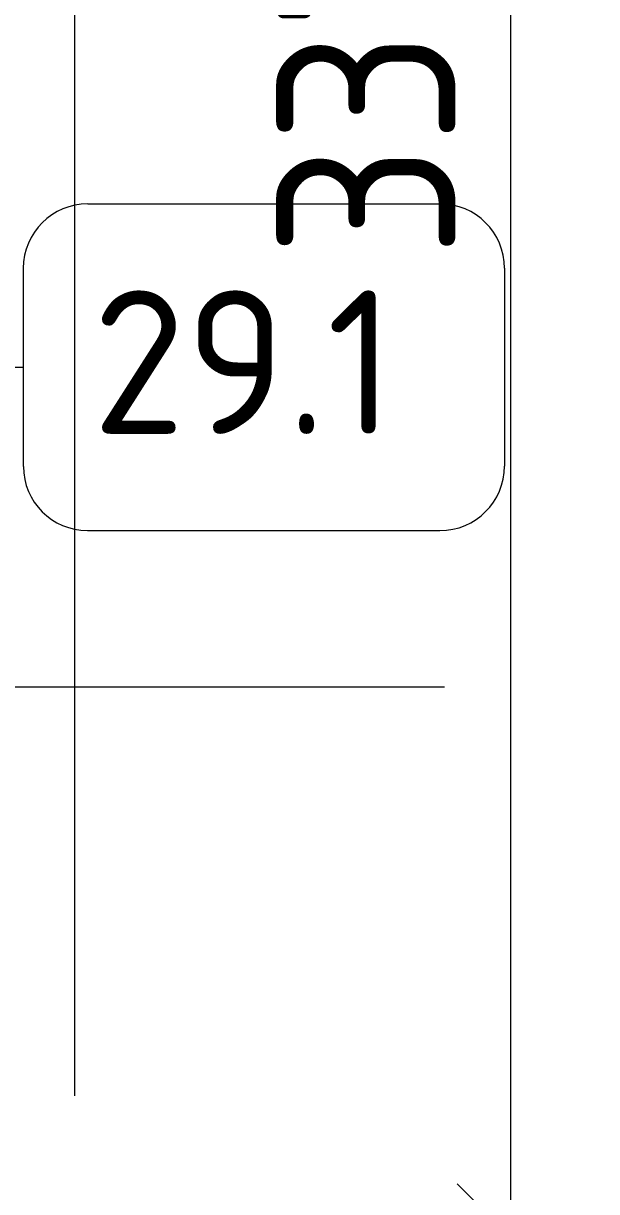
# Model space of a CAD drawing. Header units: millimetres. Extents: x 81566 to 292854, y -8553 to 29000.
# Drawn here: x 107138 to 107938, y 17446 to 19075 of the extents above; entities that cross this region are included whole.
import ezdxf

# ---------------------------------------------------------------- set-up
doc = ezdxf.new("R2010")
doc.units = ezdxf.units.MM
doc.linetypes.add('Осевая', pattern=[3175, 635, -476.25, 1587.5, -476.25])
for name, color, linetype, lineweight in [('A-ANNO-DIMS', 7, 'Continuous', 9), ('A-ANNO-DIMS-100', 7, 'Continuous', 9), ('I-FURN-IDEN', 7, 'Continuous', 9), ('Оси-2', 7, 'Осевая', 9)]:
    doc.layers.add(name, color=color, linetype=linetype, lineweight=lineweight)
doc.styles.add('GOST Common', font='GOST_Common.ttf', dxfattribs={"height": 200})
doc.styles.add('ISOCPEUR', font='isocpeur.ttf', dxfattribs={"width": 0.9, "height": 250})
doc.dimstyles.new('ISO-2_5_0_9К_БОЛЬШОЙ', dxfattribs={"dimscale": 304.8, "dimtxt": 248.995294, "dimasz": 0.492126, "dimexe": 0.393701, "dimexo": 0.984252, "dimgap": 0, "dimtad": 1, "dimdec": 0, "dimrnd": 10, "dimzin": 0, "dimdsep": 46, "dimtxsty": 'ISOCPEUR', "dimblk1": 'OBLIQUE', "dimblk2": 'OBLIQUE', "dimsah": 1, "dimcen": 0.09, "dimdle": 0.393701, "dimazin": 0, "dimtfac": 1, "dimtdec": 4, "dimtix": 1, "dimtmove": 0, "dimatfit": 3, "dimfxl": 1, "dimtvp": 1, "dimtolj": 1, "dimtzin": 0, "dimarcsym": 2})

# ---------------------------------------------------------------- blocks, each defined once
blk = doc.blocks.new('DIMBLOCK32-План расстановки мебели и оборудования 2 этажа в осях 23-33')
at = {"layer": 'A-ANNO-DIMS-100'}
for p, q in [((107818, 17262), (107818, 20868)), ((107792.9, 20748), (107938, 20748)), ((107818, 20748), (107792.9, 20748)), ((107639, 17382), (107938, 17382)), ((107818, 17382), (107639, 17382))]:
    blk.add_line(p, q, dxfattribs=at)
at = {"layer": 'A-ANNO-DIMS-100', "lineweight": 20}
for p, q in [((107818, 20748), (107743, 20823)), ((107818, 20748), (107893, 20673)), ((107818, 17382), (107743, 17457)), ((107818, 17382), (107893, 17307))]:
    blk.add_line(p, q, dxfattribs=at)
at = {"layer": 'A-ANNO-DIMS-100', "color": 0, "insert": (107491.4, 18749), "char_height": 250, "width": 758.478, "attachment_point": 1, "rotation": 90, "line_spacing_factor": 1.149209, "style": 'ISOCPEUR'}
blk.add_mtext('3370', dxfattribs=at)
blk = doc.blocks.new('_Oblique')
at = {"color": 0, "linetype": 'ByBlock', "lineweight": -2}
blk.add_line((-0.5, -0.5), (0.5, 0.5), dxfattribs=at)
blk = doc.blocks.new('Марка_Мебель - В прямоуг_Balcon_Марка-25523697-План расстановки мебели и оборудования 2 этажа в осях 23-33')
at = {"layer": 'I-FURN-IDEN'}
for p, q in [((-2.455, 2.278), (2.455, 2.278)), ((-3.355, 1.378), (-3.355, -1.384)), ((3.355, 1.378), (3.355, -1.378)), ((-2.461, -2.278), (2.455, -2.278))]:
    blk.add_line(p, q, dxfattribs=at)
for centre, radius, start, end in [((-2.455, 1.378), 0.9, 90, 180), ((2.455, 1.378), 0.9, 0, 90), ((-2.461, -1.384), 0.893, 180, 270), ((2.455, -1.378), 0.9, 270, 0)]:
    blk.add_arc(centre, radius, start, end, dxfattribs=at)

msp = doc.modelspace()

# ---------------------------------------------------------------- linework, layer by layer
at = {"layer": 'I-FURN-IDEN'}
msp.add_line((106457.6, 18595.7), (107138.2, 18595.7), dxfattribs=at)
at = {"layer": 'Оси-2'}
for p, q in [((107210, 593.7), (107210, 19528.3)), ((84865.6, 18150), (122760, 18150))]:
    msp.add_line(p, q, dxfattribs=at)

# ---------------------------------------------------------------- block references
at = {"layer": 'I-FURN-IDEN', "xscale": 99.99999999999993, "yscale": 99.99999999999993, "zscale": 99.99999999999993}
msp.add_blockref('Марка_Мебель - В прямоуг_Balcon_Марка-25523697-План расстановки мебели и оборудования 2 этажа в осях 23-33', (107473.6, 18595.7), dxfattribs=at)

# ---------------------------------------------------------------- texts
at = {"layer": 'I-FURN-IDEN', "insert": (107234.1, 18702.7), "char_height": 200, "width": 545.147, "attachment_point": 1, "style": 'GOST Common'}
msp.add_mtext('29.1', dxfattribs=at)

# ---------------------------------------------------------------- dimensions: what is measured, and where the dimension line sits
at = {"layer": 'A-ANNO-DIMS'}
dim = msp.add_linear_dim(base=(107818, 20748), p1=(107939, 17382), p2=(108092.9, 20748), angle=90, dimstyle='ISO-2_5_0_9К_БОЛЬШОЙ', override={"dimpost": '<>', "dimfxl": 3369.516277}, dxfattribs=at)
dim.commit()
dim.dimension.update_dxf_attribs({"geometry": 'DIMBLOCK32-План расстановки мебели и оборудования 2 этажа в осях 23-33', "text_midpoint": (107693, 19065)})

doc.saveas('drawing.dxf')
